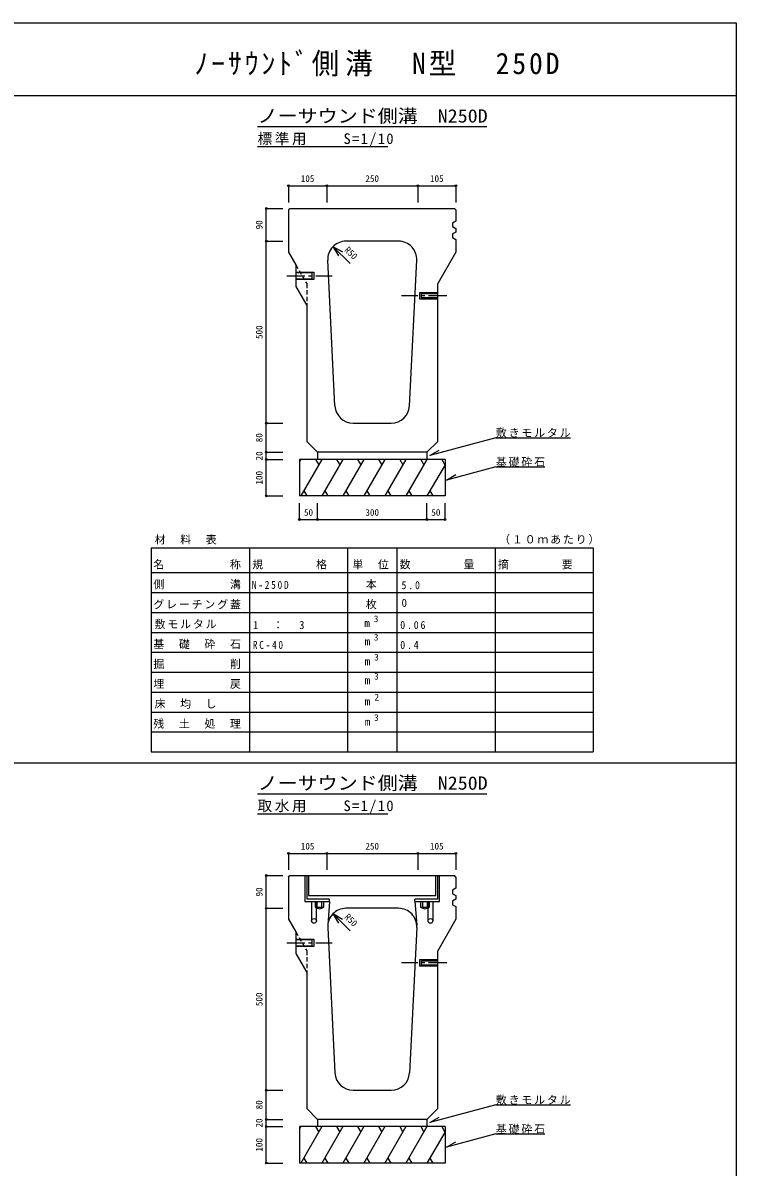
# Model space of a CAD drawing. Units: millimetres at full size, sheet at 1:10. Extents: x -4310 to 3690, y -2846 to 2854.
# Drawn here: x 1730 to 3690, y -291 to 2854 of the extents above; entities that cross this region are included whole.
import ezdxf
from ezdxf.enums import TextEntityAlignment as Align

# ---------------------------------------------------------------- set-up
doc = ezdxf.new("R2010")
doc.units = ezdxf.units.MM
doc.header["$LTSCALE"] = 10
doc.header["$PDMODE"] = 32
doc.header["$PDSIZE"] = 5
for name, pattern in [('CHAIN1', [8, 5, -1, 1, -1]), ('DASHED1', [1.8, 1.2, -0.6]), ('DOUBLE_CHAIN2', [12.8, 9, -1, 0.6, -0.6, 0.6, -1])]:
    doc.linetypes.add(name, pattern=pattern)
doc.layers.add('0-0_通り芯', color=7, linetype='Continuous')
doc.styles.add('ＭＳ ゴシック', font='')
doc.styles.get('ＭＳ ゴシック').set_extended_font_data('MS Gothic')

msp = doc.modelspace()

# ---------------------------------------------------------------- linework, layer by layer
at = {"layer": '0-0_通り芯', "color": 2}
for p, q in [((-4310.37, 2853.83), (3689.63, 2853.83)), ((3689.63, 2853.83), (3689.63, -2846.17)), ((-4310.37, 2653.83), (3689.63, 2653.83)), ((-4310.37, 2653.83), (3689.63, 2653.83)), ((2538.63, 423.49), (2538.63, 439.49)), ((2550.63, 439.49), (2550.63, 423.49)), ((2828.63, 423.49), (2828.63, 439.49)), ((2840.63, 439.49), (2840.63, 423.49))]:
    msp.add_line(p, q, dxfattribs=at)
at = {"layer": '0-0_通り芯'}
for p, q in [((2374.63, 2568.83), (3004.63, 2568.83)), ((2374.63, 2513.83), (2732.13, 2513.83)), ((3029.41, 1713.6), (3234.41, 1713.6)), ((2539.63, 1673.83), (2539.63, 1653.83)), ((2839.63, 1673.83), (2839.63, 1653.83)), ((2489.63, 1653.83), (2489.63, 1553.83)), ((2889.63, 1653.83), (2489.63, 1653.83)), ((2493.68, 1653.83), (2489.63, 1646.81)), ((2551.42, 1653.83), (2493.68, 1553.83)), ((2534.12, 1653.83), (2542.77, 1638.84)), ((2609.15, 1653.83), (2551.42, 1553.83)), ((2591.85, 1653.83), (2600.5, 1638.84)), ((2666.89, 1653.83), (2609.15, 1553.83)), ((2649.59, 1653.83), (2658.24, 1638.84)), ((2724.62, 1653.83), (2666.89, 1553.83)), ((2707.32, 1653.83), (2715.97, 1638.84)), ((2782.36, 1653.83), (2724.62, 1553.83)), ((2765.06, 1653.83), (2773.71, 1638.84)), ((2840.09, 1653.83), (2782.36, 1553.83)), ((2822.79, 1653.83), (2831.44, 1638.84)), ((2889.63, 1639.63), (2840.09, 1553.83)), ((2880.53, 1653.83), (2889.18, 1638.84)), ((2889.63, 1653.83), (2889.63, 1553.83)), ((3029.41, 1633.8), (3164.41, 1633.8)), ((2889.63, 1553.83), (2489.63, 1553.83)), ((2501.6, 1567.55), (2509.52, 1553.83)), ((2559.34, 1567.55), (2567.26, 1553.83)), ((2617.07, 1567.55), (2624.99, 1553.83)), ((2674.81, 1567.55), (2682.73, 1553.83)), ((2732.54, 1567.55), (2740.46, 1553.83)), ((2790.28, 1567.55), (2798.2, 1553.83)), ((2848.01, 1567.55), (2855.93, 1553.83)), ((2082.13, 1411.37), (3297.13, 1411.37)), ((2082.13, 1411.37), (2082.13, 1288.25)), ((2352.13, 1411.37), (2352.13, 1288.25)), ((2622.13, 1411.37), (2622.13, 1288.25)), ((2757.13, 1411.37), (2757.13, 1288.25)), ((3027.13, 1411.37), (3027.13, 1288.25)), ((3297.13, 1411.37), (3297.13, 1288.25)), ((2082.13, 1342.97), (3297.13, 1342.97)), ((2082.13, 1288.25), (3297.13, 1288.25)), ((2082.13, 1288.25), (2082.13, 850.49)), ((2352.13, 1288.25), (2352.13, 850.49)), ((2622.13, 1288.25), (2622.13, 850.49)), ((2757.13, 1288.25), (2757.13, 850.49)), ((3027.13, 1288.25), (3027.13, 850.49)), ((3297.13, 1288.25), (3297.13, 850.49)), ((2082.13, 1233.53), (3297.13, 1233.53)), ((2082.13, 1178.81), (3297.13, 1178.81)), ((2082.13, 1124.09), (3297.13, 1124.09)), ((2082.13, 1069.37), (3297.13, 1069.37)), ((2082.13, 1014.65), (3297.13, 1014.65)), ((2082.13, 959.93), (3297.13, 959.93)), ((2082.13, 905.21), (3297.13, 905.21)), ((2082.13, 850.49), (3297.13, 850.49)), ((2167.63, 850.49), (3076.63, 850.49)), ((2374.63, 735.49), (3004.63, 735.49)), ((2374.63, 680.49), (2732.13, 680.49)), ((2514.63, 510.49), (2514.63, 455.49)), ((2864.63, 455.49), (2864.63, 510.49)), ((2514.63, 455.49), (2864.63, 455.49)), ((3029.41, -119.73), (3234.41, -119.73)), ((2489.63, -179.51), (2489.63, -279.51)), ((2889.63, -179.51), (2489.63, -179.51)), ((2493.68, -179.51), (2489.63, -186.52)), ((2551.42, -179.51), (2493.68, -279.51)), ((2534.12, -179.51), (2542.77, -194.49)), ((2539.63, -159.51), (2539.63, -179.51)), ((2609.15, -179.51), (2551.42, -279.51)), ((2591.85, -179.51), (2600.5, -194.49)), ((2666.89, -179.51), (2609.15, -279.51)), ((2649.59, -179.51), (2658.24, -194.49)), ((2724.62, -179.51), (2666.89, -279.51)), ((2707.32, -179.51), (2715.97, -194.49)), ((2782.36, -179.51), (2724.62, -279.51)), ((2765.06, -179.51), (2773.71, -194.49)), ((2840.09, -179.51), (2782.36, -279.51)), ((2822.79, -179.51), (2831.44, -194.49)), ((2839.63, -159.51), (2839.63, -179.51)), ((2880.53, -179.51), (2889.18, -194.49)), ((2889.63, -179.51), (2889.63, -279.51)), ((2889.63, -193.7), (2840.09, -279.51)), ((3029.41, -199.53), (3164.41, -199.53)), ((2889.63, -279.51), (2489.63, -279.51)), ((2501.6, -265.79), (2509.52, -279.51)), ((2559.34, -265.79), (2567.26, -279.51)), ((2617.07, -265.79), (2624.99, -279.51)), ((2674.81, -265.79), (2682.73, -279.51)), ((2732.54, -265.79), (2740.46, -279.51)), ((2790.28, -265.79), (2798.2, -279.51)), ((2848.01, -265.79), (2855.93, -279.51))]:
    msp.add_line(p, q, dxfattribs=at)
at = {"layer": '0-0_通り芯', "color": 4}
for p, q in [((2459.63, 2406.35), (2564.63, 2406.35)), ((2459.63, 2406.35), (2459.63, 2359.84)), ((2564.63, 2406.35), (2564.63, 2359.84)), ((2564.63, 2406.35), (2814.63, 2406.35)), ((2814.63, 2406.35), (2814.63, 2359.84)), ((2814.63, 2406.35), (2919.63, 2406.35)), ((2919.63, 2406.35), (2919.63, 2359.84)), ((2398.63, 2253.83), (2398.63, 2343.83)), ((2398.63, 2343.83), (2443.63, 2343.83)), ((2398.63, 1753.83), (2398.63, 2253.83)), ((2398.63, 2253.83), (2443.63, 2253.83)), ((2581.84, 2239.18), (2607.82, 2224.18)), ((2581.84, 2239.18), (2596.84, 2213.2)), ((2628.85, 2192.18), (2581.84, 2239.18)), ((2398.63, 1673.83), (2398.63, 1753.83)), ((2398.63, 1753.83), (2443.63, 1753.83)), ((2398.63, 1653.83), (2398.63, 1673.83)), ((2398.63, 1673.83), (2443.63, 1673.83)), ((2398.63, 1553.83), (2398.63, 1653.83)), ((2398.63, 1653.83), (2443.63, 1653.83)), ((2398.63, 1553.83), (2443.63, 1553.83)), ((2489.63, 1488.83), (2489.63, 1533.83)), ((2539.63, 1488.83), (2539.63, 1533.83)), ((2839.63, 1488.83), (2839.63, 1533.83)), ((2889.63, 1488.83), (2889.63, 1533.83)), ((2489.63, 1488.83), (2539.63, 1488.83)), ((2539.63, 1488.83), (2839.63, 1488.83)), ((2839.63, 1488.83), (2889.63, 1488.83)), ((-4310.37, 820.49), (3689.63, 820.49)), ((2459.63, 571.49), (2564.63, 571.49)), ((2459.63, 571.49), (2459.63, 526.49)), ((2564.63, 571.49), (2564.63, 526.49)), ((2564.63, 571.49), (2814.63, 571.49)), ((2814.63, 571.49), (2814.63, 526.49)), ((2814.63, 571.49), (2919.63, 571.49)), ((2919.63, 571.49), (2919.63, 526.49)), ((2398.63, 420.49), (2398.63, 510.49)), ((2398.63, 510.49), (2443.63, 510.49)), ((2510.63, 445.49), (2510.63, 510.49)), ((2868.63, 510.49), (2868.63, 445.49)), ((2874.63, 439.49), (2874.63, 510.49)), ((2572.63, 445.49), (2510.63, 445.49)), ((2572.63, 439.49), (2572.63, 445.49)), ((2868.63, 445.49), (2806.63, 445.49)), ((2806.63, 439.49), (2806.63, 445.49)), ((2398.63, -79.51), (2398.63, 420.49)), ((2398.63, 420.49), (2443.63, 420.49)), ((2523.13, 439.49), (2523.13, 385.99)), ((2536.13, 385.99), (2536.13, 439.49)), ((2806.63, 439.49), (2874.63, 439.49)), ((2843.13, 385.99), (2843.13, 439.49)), ((2856.13, 439.49), (2856.13, 385.99)), ((2581.84, 405.85), (2607.82, 390.85)), ((2581.84, 405.85), (2596.84, 379.87)), ((2628.85, 358.84), (2581.84, 405.85)), ((2398.63, -159.51), (2398.63, -79.51)), ((2398.63, -79.51), (2443.63, -79.51)), ((2398.63, -179.51), (2398.63, -159.51)), ((2398.63, -159.51), (2443.63, -159.51)), ((2398.63, -279.51), (2398.63, -179.51)), ((2398.63, -179.51), (2443.63, -179.51)), ((2398.63, -279.51), (2443.63, -279.51))]:
    msp.add_line(p, q, dxfattribs=at)
at = {"layer": '0-0_通り芯', "color": 3}
for p, q in [((2459.63, 2339.83), (2459.63, 2223.83)), ((2919.63, 2339.83), (2915.63, 2343.83)), ((2919.63, 2339.83), (2919.63, 2308.83)), ((2919.63, 2288.83), (2919.63, 2278.83)), ((2762.07, 2253.83), (2617.2, 2253.83)), ((2459.63, 2223.83), (2479.63, 2189.19)), ((2587.26, 1801.33), (2567.26, 2201.33)), ((2792.01, 1801.33), (2812.01, 2201.33)), ((2919.63, 2223.83), (2869.63, 2137.22)), ((2479.63, 2189.19), (2479.63, 2129.19)), ((2479.63, 2129.19), (2509.63, 2077.22)), ((2509.63, 2077.22), (2509.63, 1703.83)), ((2637.2, 1753.83), (2742.07, 1753.83)), ((2539.63, 1673.83), (2509.63, 1703.83)), ((2839.63, 1673.83), (2539.63, 1673.83)), ((2459.63, 506.49), (2459.63, 390.49)), ((2919.63, 506.49), (2915.63, 510.49)), ((2919.63, 506.49), (2919.63, 475.49)), ((2919.63, 455.49), (2919.63, 445.49)), ((2572.63, 439.49), (2567.36, 374.54)), ((2762.07, 420.49), (2617.2, 420.49)), ((2806.63, 439.49), (2811.91, 374.54)), ((2459.63, 390.49), (2479.63, 355.85)), ((2919.63, 390.49), (2869.63, 303.89)), ((2479.63, 355.85), (2479.63, 295.85)), ((2567.26, 368), (2587.26, -32)), ((2812.01, 368), (2792.01, -32)), ((2479.63, 295.85), (2509.63, 243.89)), ((2509.63, 243.89), (2509.63, -129.51)), ((2637.2, -79.51), (2742.07, -79.51)), ((2539.63, -159.51), (2509.63, -129.51)), ((2839.63, -159.51), (2539.63, -159.51))]:
    msp.add_line(p, q, dxfattribs=at)
at = {"layer": '0-0_通り芯', "color": 3, "linetype": 'DASHED1'}
for p, q in [((2479.63, 2189.19), (2509.63, 2137.22)), ((2509.63, 2137.22), (2509.63, 2077.22)), ((2479.63, 355.85), (2509.63, 303.89)), ((2509.63, 303.89), (2509.63, 243.89))]:
    msp.add_line(p, q, dxfattribs=at)
at = {"layer": '0-0_通り芯', "linetype": 'CHAIN1'}
for p, q in [((2454.63, 2158.83), (2579.63, 2158.83)), ((2894.63, 2103.83), (2769.63, 2103.83)), ((2454.63, 325.49), (2579.63, 325.49)), ((2894.63, 270.49), (2769.63, 270.49))]:
    msp.add_line(p, q, dxfattribs=at)
at = {"layer": '0-0_通り芯', "color": 4, "linetype": 'DOUBLE_CHAIN2'}
msp.add_line((-4310.37, 820.49), (3689.63, 820.49), dxfattribs=at)
at = {"layer": '0-0_通り芯', "color": 3}
for points in [[(2459.63, 2339.83), (2463.63, 2343.83), (2915.63, 2343.83)], [(2919.63, 2308.83), (2910.63, 2303.83), (2910.63, 2293.83), (2919.63, 2288.83)], [(2919.63, 2278.83), (2910.63, 2273.83), (2910.63, 2263.83), (2919.63, 2258.83), (2919.63, 2223.83)], [(2839.63, 1673.83), (2869.63, 1703.83), (2869.63, 2137.22)], [(2459.63, 506.49), (2463.63, 510.49), (2915.63, 510.49)], [(2919.63, 475.49), (2910.63, 470.49), (2910.63, 460.49), (2919.63, 455.49)], [(2919.63, 445.49), (2910.63, 440.49), (2910.63, 430.49), (2919.63, 425.49), (2919.63, 390.49)], [(2839.63, -159.51), (2869.63, -129.51), (2869.63, 303.89)]]:
    msp.add_lwpolyline(points, dxfattribs=at)
at = {"layer": '0-0_通り芯'}
for points in [[(2479.63, 2168.83), (2529.63, 2168.83), (2529.63, 2148.83), (2479.63, 2148.83)], [(2479.63, 2150.83), (2524.63, 2150.83), (2524.63, 2166.83), (2479.63, 2166.83)], [(2869.63, 2111.83), (2819.63, 2111.83), (2819.63, 2095.83), (2869.63, 2095.83)], [(2869.63, 2097.83), (2824.63, 2097.83), (2824.63, 2109.83), (2869.63, 2109.83)], [(3029.41, 1713.6), (2847.9, 1664.97), (2873.88, 1679.97)], [(3029.41, 1633.8), (2893.52, 1597.39), (2919.5, 1612.39)], [(2479.63, 335.49), (2529.63, 335.49), (2529.63, 315.49), (2479.63, 315.49)], [(2479.63, 317.49), (2524.63, 317.49), (2524.63, 333.49), (2479.63, 333.49)], [(2869.63, 278.49), (2819.63, 278.49), (2819.63, 262.49), (2869.63, 262.49)], [(2869.63, 264.49), (2824.63, 264.49), (2824.63, 276.49), (2869.63, 276.49)], [(3029.41, -119.73), (2847.9, -168.36), (2873.88, -153.36)], [(3029.41, -199.53), (2893.52, -235.94), (2919.5, -220.94)]]:
    msp.add_lwpolyline(points, dxfattribs=at)
at = {"layer": '0-0_通り芯', "color": 4}
msp.add_lwpolyline([(2504.63, 510.49), (2504.63, 439.49), (2572.63, 439.49)], dxfattribs=at)
at = {"layer": '0-0_通り芯', "color": 2}
for points in [[(2532.63, 439.49), (2532.63, 423.49), (2556.63, 423.49), (2556.63, 439.49)], [(2822.63, 439.49), (2822.63, 423.49), (2846.63, 423.49), (2846.63, 439.49)]]:
    msp.add_lwpolyline(points, dxfattribs=at)
at = {"layer": '0-0_通り芯', "color": 4}
for centre in [(2529.63, 385.99), (2849.63, 385.99)]:
    msp.add_circle(centre, 6.5, dxfattribs=at)
at = {"layer": '0-0_通り芯', "color": 3}
for centre, start, end in [((2617.2, 2203.83), 90, 182.86241), ((2762.07, 2203.83), 357.13759, 90), ((2637.2, 1803.83), 182.86241, 270), ((2742.07, 1803.83), 270, 357.13759), ((2617.2, 370.49), 90, 182.86241), ((2762.07, 370.49), 357.13759, 90), ((2637.2, -29.51), 182.86241, 270), ((2742.07, -29.51), 270, 357.13759)]:
    msp.add_arc(centre, 50, start, end, dxfattribs=at)
at = {"layer": '0-0_通り芯', "color": 2}
for centre in [(2544.63, 439.49), (2834.63, 439.49)]:
    msp.add_arc(centre, 20, 233.1301, 306.8699, dxfattribs=at)
at = {"layer": '0-0_通り芯', "color": 4}
for p in [(2459.63, 2406.35), (2564.63, 2406.35), (2814.63, 2406.35), (2919.63, 2406.35), (2398.63, 2343.83), (2398.63, 2253.83), (2398.63, 1753.83), (2398.63, 1673.83), (2398.63, 1653.83), (2398.63, 1553.83), (2489.63, 1488.83), (2539.63, 1488.83), (2839.63, 1488.83), (2889.63, 1488.83), (2459.63, 571.49), (2564.63, 571.49), (2814.63, 571.49), (2919.63, 571.49), (2398.63, 510.49), (2398.63, 420.49), (2398.63, -79.51), (2398.63, -159.51), (2398.63, -179.51), (2398.63, -279.51)]:
    msp.add_point(p, dxfattribs=at)

# ---------------------------------------------------------------- texts
at = {"layer": '0-0_通り芯', "color": 3, "style": 'ＭＳ ゴシック', "width": 1.1}
for p in [(2374.63, 2568.83), (2374.63, 735.49)]:
    msp.add_text('ノーサウンド側溝\u3000N250D', height=36.66, dxfattribs=at).set_placement(p, align=Align.BOTTOM_LEFT)
at = {"layer": '0-0_通り芯', "color": 4, "style": 'ＭＳ ゴシック'}
for s, p in [('105', (2493.38, 2411.35)), ('250', (2670.88, 2411.35)), ('105', (2848.38, 2411.35)), ('50', (2502.13, 1493.83)), ('300', (2670.88, 1493.83)), ('50', (2852.13, 1493.83)), ('3', (2694.16, 1201.43)), ('3', (2694.16, 1150.82)), ('3', (2695.33, 1095.76)), ('3', (2695.06, 1043.5)), ('2', (2695.96, 985.97)), ('3', (2695.06, 929.89)), ('105', (2493.38, 576.49)), ('250', (2670.88, 576.49)), ('105', (2848.38, 576.49))]:
    msp.add_text(s, height=18.33, dxfattribs=at).set_placement(p, align=Align.BOTTOM_LEFT)
for s, rotation, p in [('90', 90, (2393.63, 2286.33)), ('R50', 315, (2607.82, 2224.18)), ('500', 90, (2393.63, 1985.08)), ('80', 90, (2393.63, 1701.33)), ('20', 90, (2393.63, 1651.33)), ('100', 90, (2393.63, 1585.08)), ('90', 90, (2393.63, 452.99)), ('R50', 315, (2607.82, 390.85)), ('500', 90, (2393.63, 151.74)), ('80', 90, (2393.63, -132.01)), ('20', 90, (2393.63, -182.01)), ('100', 90, (2393.63, -248.26))]:
    msp.add_text(s, height=18.33, rotation=rotation, dxfattribs=at).set_placement(p, align=Align.BOTTOM_LEFT)
at = {"layer": '0-0_通り芯', "style": 'ＭＳ ゴシック'}
for s, p in [('0', (2770.13, 1242.47)), ('m', (2668.06, 1187.07)), ('m', (2668.96, 1136.45)), ('m', (2668.96, 1081.73)), ('m', (2668.96, 1029.75)), ('m', (2669.05, 971.61)), ('m', (2669.23, 915.52))]:
    msp.add_text(s, height=21.99, dxfattribs=at).set_placement(p, align=Align.BOTTOM_LEFT)
at = {"layer": '0-0_通り芯', "color": 2, "insert": (2201.27, 2706.61), "char_height": 58.65, "attachment_point": 7, "style": 'ＭＳ ゴシック'}
msp.add_mtext('\\T1.21;\\W0.95;ﾉｰｻｳﾝﾄﾞ側溝\u3000N型\u3000250D', dxfattribs=at)
at = {"layer": '0-0_通り芯', "attachment_point": 7, "style": 'ＭＳ ゴシック'}
for s, insert, char_height in [('\\T1.18;標準用\u3000\u3000S=1/10', (2374.63, 2513.83), 29.33), ('\\T1.17;敷きモルタル', (3029.41, 1713.6), 21.99), ('\\T1.17;基礎砕石', (3029.41, 1633.8), 21.99), ('\\T1.17;材\u3000料\u3000表', (2091.63, 1420.31), 21.99), ('\\T1.17;（１０ｍあたり）', (3038.39, 1420.31), 21.99), ('\\T1.17;名\u3000\u3000\u3000\u3000\u3000称', (2088.13, 1351.91), 21.99), ('\\T1.17;規\u3000\u3000\u3000\u3000格', (2359.88, 1351.91), 21.99), ('\\T1.17;単\u3000位', (2635.13, 1351.91), 21.99), ('\\T1.17;数\u3000\u3000\u3000\u3000量', (2764.88, 1351.91), 21.99), ('\\T1.17;摘\u3000\u3000\u3000\u3000要', (3034.88, 1351.91), 21.99), ('\\T1.17;側\u3000\u3000\u3000\u3000\u3000溝', (2088.13, 1297.19), 21.99), ('\\T1.17;\u3000本', (2636.88, 1297.19), 21.99), ('\\T1.39;\\W0.85;N-250D', (2358.88, 1297.98), 21.99), ('\\T1.38;\\W0.9;5.0', (2770.13, 1297.19), 21.99), ('\\T1.17;グレーチング蓋', (2088.13, 1242.47), 21.99), ('\\T1.17;\u3000枚', (2636.88, 1242.47), 21.99), ('\\T1.17;敷モルタル', (2091.63, 1187.75), 21.99), ('\\T1.21;1\u3000：\u30003', (2361.63, 1187.75), 21.99), ('\\T1.38;\\W0.9;0.06', (2766.63, 1187.75), 21.99), ('\\T1.17;基\u3000礎\u3000砕\u3000石', (2088.13, 1133.03), 21.99), ('\\T1.38;\\W0.85;RC-40', (2361.63, 1133.03), 21.99), ('\\T1.38;\\W0.9;0.4', (2766.63, 1133.03), 21.99), ('\\T1.17;掘\u3000\u3000\u3000\u3000\u3000削', (2088.13, 1078.31), 21.99), ('\\T1.17;埋\u3000\u3000\u3000\u3000\u3000戻', (2088.13, 1023.59), 21.99), ('\\T1.17;床\u3000均\u3000し', (2091.63, 968.87), 21.99), ('\\T1.17;残\u3000土\u3000処\u3000理', (2088.13, 914.15), 21.99), ('\\T1.18;取水用\u3000\u3000S=1/10', (2374.63, 680.49), 29.33), ('\\T1.17;敷きモルタル', (3029.41, -119.73), 21.99), ('\\T1.17;基礎砕石', (3029.41, -199.53), 21.99)]:
    msp.add_mtext(s, dxfattribs=dict(at, insert=insert, char_height=char_height))

doc.saveas('drawing.dxf')
